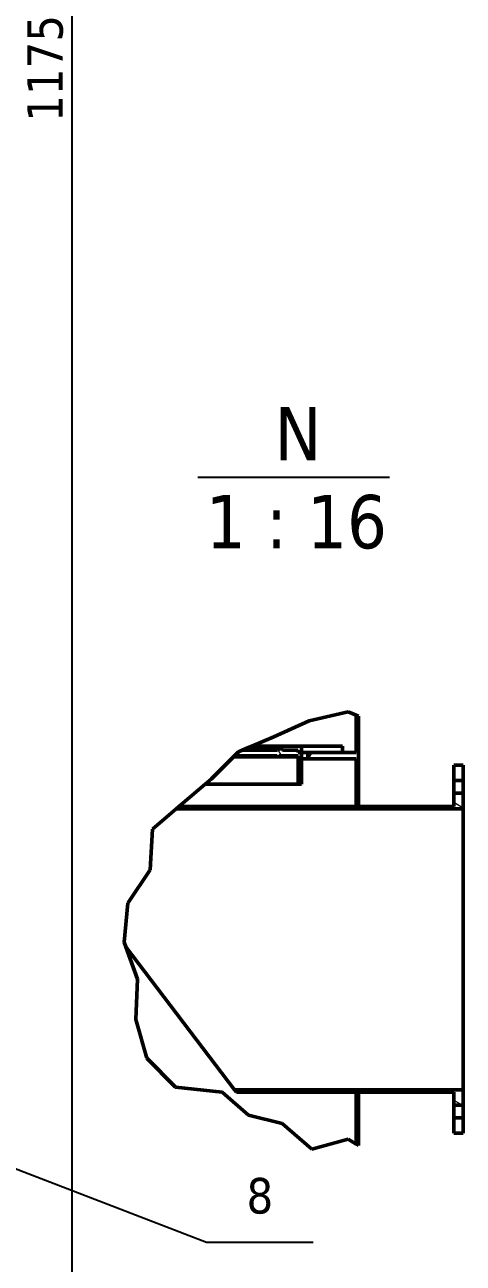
# Model space of a CAD drawing. Header units: millimetres. Extents: x 0 to 19008, y 0 to 13560.
# Drawn here: x 5246 to 6628, y 2950 to 6853 of the extents above; entities that cross this region are included whole.
import ezdxf

# ---------------------------------------------------------------- set-up
doc = ezdxf.new("R2010")
doc.units = ezdxf.units.MM
doc.header["$LTSCALE"] = 32
for name, color, linetype, lineweight in [('剖面线 (ISO)', 7, 'Continuous', 18), ('可见 (ISO)', 7, 'Continuous', 50), ('尺寸 (ISO)', 7, 'Continuous', 25), ('折线 (ISO)', 7, 'Continuous', 50), ('符号 (ISO)', 7, 'Continuous', 25)]:
    doc.layers.add(name, color=color, linetype=linetype, lineweight=lineweight)
doc.styles.add('标签文本 (ISO)', font='TAHOMA.TTF')
doc.styles.add('注释文本 (ISO)', font='TAHOMA.TTF')
doc.dimstyles.new('默认 (GB)', dxfattribs={"dimscale": 32, "dimtxt": 3.5, "dimasz": 4, "dimexe": 5, "dimexo": 0, "dimgap": 0.75, "dimtad": 1, "dimrnd": 1e-08, "dimdsep": 46, "dimtxsty": '注释文本 (ISO)', "dimblk": 'Filled-1', "dimcen": 0.09, "dimdle": 10, "dimclrd": 256, "dimclre": 256, "dimclrt": 256, "dimaunit": 1, "dimadec": 3, "dimazin": 2, "dimtfac": 1, "dimtmove": 0, "dimatfit": 3, "dimldrblk": 'Filled-1', "dimfxl": 1, "dimtolj": 1, "dimtzin": 0, "dimlwd": -1, "dimlwe": -1, "dimarcsym": 0})

# ---------------------------------------------------------------- blocks, each defined once
blk = doc.blocks.new('引出序号4')
at = {"layer": '符号 (ISO)'}
for p, q in [((138.6, 110.89), (134.87, 112.32)), ((138.78, 111.35), (134.87, 112.32)), ((134.87, 112.32), (138.42, 110.42)), ((138.42, 110.42), (138.78, 111.35)), ((138.6, 110.89), (181.84, 94.28)), ((181.84, 94.28), (192.34, 94.28))]:
    blk.add_line(p, q, dxfattribs=at)
at = {"layer": '符号 (ISO)', "flags": 128}
blk.add_lwpolyline([(138.78, 111.35), (134.87, 112.32), (138.42, 110.42), (138.78, 111.35)], dxfattribs=at)
at = {"layer": '符号 (ISO)'}
blk.add_solid([(138.78, 111.35), (134.87, 112.32), (138.42, 110.42), (138.78, 111.35)], dxfattribs=at)
at = {"layer": '符号 (ISO)', "insert": (187.09, 98.81), "char_height": 3.5, "attachment_point": 5, "style": '注释文本 (ISO)'}
blk.add_mtext('8', dxfattribs=at)
blk = doc.blocks.new('Filled-1')
at = {"color": 0}
for p, q in [((0, 0), (-1, 0.125)), ((-1, 0.125), (-1, -0.125)), ((-1, 0), (0, 0)), ((-1, -0.125), (0, 0))]:
    blk.add_line(p, q, dxfattribs=at)
at = {"color": 0, "flags": 128}
blk.add_lwpolyline([(-1, -0.125), (0, 0), (-1, 0.125), (-1, -0.125)], dxfattribs=at)
at = {"color": 0}
blk.add_solid([(-1, -0.125), (0, 0), (-1, 0.125), (-1, -0.125)], dxfattribs=at)
blk = doc.blocks.new('*D46')
at = {"layer": 'Defpoints', "color": 0, "transparency": 16777216}
for p in [(3630.5, 12619.3), (4180.5, 873), (5394.1, 873)]:
    blk.add_point(p, dxfattribs=at)
at = {"layer": '尺寸 (ISO)', "transparency": 16777216}
for p, q in [((3630.5, 12619.3), (5554.1, 12619.3)), ((5394.1, 12491.3), (5394.1, 1001)), ((4180.5, 873), (5554.1, 873))]:
    blk.add_line(p, q, dxfattribs=at)
at = {"layer": '尺寸 (ISO)', "transparency": 16777216, "xscale": 128, "yscale": 128, "zscale": 128}
for p, rotation in [((5394.1, 12619.3), 90), ((5394.1, 873), 270)]:
    blk.add_blockref('Filled-1', p, dxfattribs=dict(at, rotation=rotation))
at = {"layer": '尺寸 (ISO)', "transparency": 16777216, "insert": (5253.5, 6547.5), "char_height": 112, "attachment_point": 1, "rotation": 90, "style": '注释文本 (ISO)'}
blk.add_mtext('\\A1;11750', dxfattribs=at)

msp = doc.modelspace()

# ---------------------------------------------------------------- hatches: boundary and pattern name
at = {"layer": '剖面线 (ISO)'}
h = msp.add_hatch(dxfattribs=at)
h.set_pattern_fill('ANSI31', color=256, scale=1625.6, angle=14.9999778, style=0)
h.set_pattern_definition([(60, (0, 0), (-175.9763, 101.6), [])])
h.paths.add_polyline_path([(6290.4249, 4677.3289), (6297.8249, 4674.0756), (6297.8249, 4389.7803), (6290.4249, 4389.7803), (6290.4249, 4539.7803), (6137.8249, 4539.7803), (6137.8249, 4559.7803), (6247.8249, 4559.7803), (6290.4249, 4559.7803)])
h.paths.add_polyline_path([(6297.8249, 3321.2142), (6290.4249, 3325.8931), (6290.4249, 3489.7803), (6297.8249, 3489.7803)])
h = msp.add_hatch(dxfattribs=at)
h.set_pattern_fill('ANSI31', color=256, scale=1625.6, angle=75.0001754, style=0)
h.set_pattern_definition([(120.0002, (0, 0), (-175.976, -101.6005), [])])
h.paths.add_polyline_path([(5919.5293, 4561.9861), (5930.9376, 4566.7989), (6042.6126, 4566.7989), (6052.681, 4573.9304), (6057.7323, 4566.7989), (6107.8249, 4566.7989), (6107.8249, 4559.7803), (6117.8249, 4559.7803), (6117.8249, 4459.7803), (6107.8249, 4459.7803), (6107.8249, 4549.6955), (6047.9933, 4549.6955), (6042.5685, 4545.853), (6039.8468, 4549.6955), (5914.0688, 4549.6955), (5908.644, 4545.853), (5906.5128, 4548.862)])
h.paths.add_polyline_path([(6117.8249, 4559.7803), (6137.8249, 4559.7803), (6247.8249, 4559.7803), (6247.8249, 4579.7803), (6117.8249, 4579.7803)])
h = msp.add_hatch(dxfattribs=at)
h.set_pattern_fill('ANSI31', color=256, scale=1625.6, angle=105.0002455, style=0)
h.set_pattern_definition([(150.0002, (0, 0), (-101.599, -175.977), [])])
h.paths.add_polyline_path([(5912.8347, 3489.7803), (6290.4249, 3489.7803), (6297.8249, 3489.7803), (6597.8347, 3489.7803), (6597.8347, 3448.4803), (6627.8347, 3448.4803), (6627.8347, 3497.1803), (5907.2024, 3497.1803)])
h.paths.add_polyline_path([(6597.8347, 3359.7803), (6627.8347, 3359.7803), (6627.8347, 3408.4803), (6597.8347, 3408.4803)])
h.paths.add_polyline_path([(6627.8347, 4519.7803), (6597.8347, 4519.7803), (6597.8347, 4471.0803), (6627.8347, 4471.0803)])
h.paths.add_polyline_path([(5723.0114, 4382.3803), (5731.6255, 4389.7803), (6290.4249, 4389.7803), (6297.8249, 4389.7803), (6597.8347, 4389.7803), (6597.8347, 4431.0803), (6627.8347, 4431.0803), (6627.8347, 4382.3803)])

# ---------------------------------------------------------------- linework, layer by layer
at = {"layer": '可见 (ISO)'}
for p, q in [((6290.4249, 4677.3289), (6290.4249, 4559.7803)), ((6297.8249, 4389.7803), (6297.8249, 4674.0756)), ((6042.6126, 4566.7989), (5930.9376, 4566.7989)), ((5947.8423, 4573.9304), (6052.681, 4573.9304)), ((5961.7089, 4579.7803), (6117.8249, 4579.7803)), ((6052.681, 4573.9304), (6042.6126, 4566.7989)), ((6057.7323, 4566.7989), (6052.681, 4573.9304)), ((6107.8249, 4566.7989), (6057.7323, 4566.7989)), ((6107.8249, 4559.7803), (6107.8249, 4566.7989)), ((6247.8249, 4579.7803), (6117.8249, 4579.7803)), ((6117.8249, 4579.7803), (6117.8249, 4559.7803)), ((6247.8249, 4559.7803), (6247.8249, 4579.7803)), ((6107.7896, 4545.7489), (5903.4252, 4545.7489)), ((5906.5128, 4548.862), (5908.644, 4545.853)), ((5908.644, 4545.853), (5914.0688, 4549.6955)), ((5914.0688, 4549.6955), (6039.8468, 4549.6955)), ((6039.8468, 4549.6955), (6042.5685, 4545.853)), ((6042.5685, 4545.853), (6047.9933, 4549.6955)), ((6047.9933, 4549.6955), (6107.8249, 4549.6955)), ((6117.8249, 4559.7803), (6107.8249, 4559.7803)), ((6107.8249, 4549.6955), (6107.8249, 4459.7803)), ((6117.8249, 4459.7803), (6117.8249, 4559.7803)), ((6117.8249, 4559.7803), (6247.8249, 4559.7803)), ((6137.8249, 4539.7803), (6117.8249, 4539.7803)), ((6290.4249, 4559.7803), (6137.8249, 4559.7803)), ((6137.8249, 4559.7803), (6137.8249, 4539.7803)), ((6137.8249, 4539.7803), (6290.4249, 4539.7803)), ((6290.4249, 4539.7803), (6290.4249, 4389.7803)), ((6627.8347, 4519.7803), (6597.8347, 4519.7803)), ((6597.8347, 4519.7803), (6597.8347, 4471.0803)), ((6627.8347, 4471.0803), (6627.8347, 4519.7803)), ((5814.84, 4459.7803), (6107.8249, 4459.7803)), ((6107.8249, 4459.7803), (6117.8249, 4459.7803)), ((6597.8347, 4471.0803), (6627.8347, 4471.0803)), ((6597.8347, 4431.0803), (6597.8347, 4471.0803)), ((6627.8347, 4471.0803), (6627.8347, 4431.0803)), ((6627.8347, 4431.0803), (6597.8347, 4431.0803)), ((6597.8347, 4431.0803), (6597.8347, 4389.7803)), ((6627.8347, 4382.3803), (6627.8347, 4431.0803)), ((5723.0114, 4382.3803), (6627.8347, 4382.3803)), ((6597.8347, 4389.7803), (5731.6255, 4389.7803)), ((6290.4249, 4389.7803), (6297.8249, 4389.7803)), ((6627.8347, 3497.1803), (6627.8347, 4382.3803)), ((5564.6558, 3947.2417), (5907.2024, 3497.1803)), ((6627.8347, 3497.1803), (5907.2024, 3497.1803)), ((5907.2024, 3497.1803), (5912.8347, 3489.7803)), ((5912.8347, 3489.7803), (6597.8347, 3489.7803)), ((6290.4249, 3489.7803), (6290.4249, 3325.8931)), ((6297.8249, 3489.7803), (6290.4249, 3489.7803)), ((6297.8249, 3321.2142), (6297.8249, 3489.7803)), ((6597.8347, 3489.7803), (6597.8347, 3448.4803)), ((6627.8347, 3448.4803), (6627.8347, 3497.1803)), ((6597.8347, 3448.4803), (6627.8347, 3448.4803)), ((6597.8347, 3408.4803), (6597.8347, 3448.4803)), ((6627.8347, 3448.4803), (6627.8347, 3408.4803)), ((6627.8347, 3408.4803), (6597.8347, 3408.4803)), ((6597.8347, 3408.4803), (6597.8347, 3359.7803)), ((6627.8347, 3359.7803), (6627.8347, 3408.4803)), ((6597.8347, 3359.7803), (6627.8347, 3359.7803))]:
    msp.add_line(p, q, dxfattribs=at)
msp.add_ellipse((5097.8249, 4549.6955), major_axis=(-1010, 0), ratio=0.467905298, start_param=3.133241457, end_param=3.141592654, dxfattribs=at)
at = {"layer": '折线 (ISO)'}
for p, q in [((6142.7496, 4659.5507), (6265.6653, 4688.2139)), ((6265.6653, 4688.2139), (6290.4249, 4677.3289)), ((6030.4278, 4608.7707), (6142.7496, 4659.5507)), ((6290.4249, 4677.3289), (6297.8249, 4674.0756)), ((5961.7089, 4579.7803), (6030.4278, 4608.7707)), ((5919.5293, 4561.9861), (5930.9376, 4566.7989)), ((5930.9376, 4566.7989), (5947.8423, 4573.9304)), ((5947.8423, 4573.9304), (5961.7089, 4579.7803)), ((5834.5226, 4476.2767), (5903.4252, 4545.7489)), ((5903.4252, 4545.7489), (5906.5128, 4548.862)), ((5906.5128, 4548.862), (5919.5293, 4561.9861)), ((5743.87, 4400.2991), (5814.84, 4459.7803)), ((5814.84, 4459.7803), (5834.5226, 4476.2767)), ((5648.7861, 4318.6162), (5723.0114, 4382.3803)), ((5723.0114, 4382.3803), (5731.6255, 4389.7803)), ((5731.6255, 4389.7803), (5743.87, 4400.2991)), ((5640.7135, 4189.9247), (5648.7861, 4318.6162)), ((5570.5674, 4085.0253), (5640.7135, 4189.9247)), ((5559.2466, 3962.4608), (5570.5674, 4085.0253)), ((5564.6558, 3947.2417), (5559.2466, 3962.4608)), ((5600.9066, 3845.2459), (5564.6558, 3947.2417)), ((5595.5965, 3718.5757), (5600.9066, 3845.2459)), ((5631.1024, 3596.0958), (5595.5965, 3718.5757)), ((5720.5243, 3505.0332), (5631.1024, 3596.0958)), ((5868.5901, 3489.245), (5720.5243, 3505.0332)), ((5950.8627, 3417.2066), (5868.5901, 3489.245)), ((6057.4375, 3390.3596), (5950.8627, 3417.2066)), ((6150.6119, 3309.9604), (6057.4375, 3390.3596)), ((6265.6653, 3341.5482), (6150.6119, 3309.9604)), ((6290.4249, 3325.8931), (6265.6653, 3341.5482)), ((6297.8249, 3321.2142), (6290.4249, 3325.8931))]:
    msp.add_line(p, q, dxfattribs=at)
at = {"layer": '符号 (ISO)'}
msp.add_line((5791.4402, 5427.492), (6395.6411, 5427.492), dxfattribs=at)

# ---------------------------------------------------------------- block references
at = {"layer": '符号 (ISO)', "xscale": 32, "yscale": 32, "zscale": 32}
msp.add_blockref('引出序号4', (0, 0), dxfattribs=at)

# ---------------------------------------------------------------- texts
at = {"layer": '符号 (ISO)', "attachment_point": 7, "style": '标签文本 (ISO)'}
for s, insert, char_height in [('N', (6033.2159, 5480.2301), 168), ('1 : 16', (5816.573, 5200.0829), 167.99999)]:
    msp.add_mtext(s, dxfattribs=dict(at, insert=insert, char_height=char_height))

# ---------------------------------------------------------------- dimensions: what is measured, and where the dimension line sits
at = {"layer": '尺寸 (ISO)'}
dim = msp.add_linear_dim(base=(5394.1026, 873.0043), p1=(3630.5394, 12619.2543), p2=(4180.5394, 873.0043), angle=90, dimstyle='默认 (GB)', override={"dimgap": 0.75, "dimdec": 2, "dimlfac": 1.000319, "dimtol": 0, "dimlim": 0, "dimtp": 0, "dimtm": 0, "dimtdec": 2, "dimtofl": 0, "dimatfit": 1}, dxfattribs=at)
dim.commit()
dim.dimension.update_dxf_attribs({"geometry": '*D46', "text_midpoint": (5394.1026, 6746.1293), "dimtype": 160})

doc.saveas('drawing.dxf')
